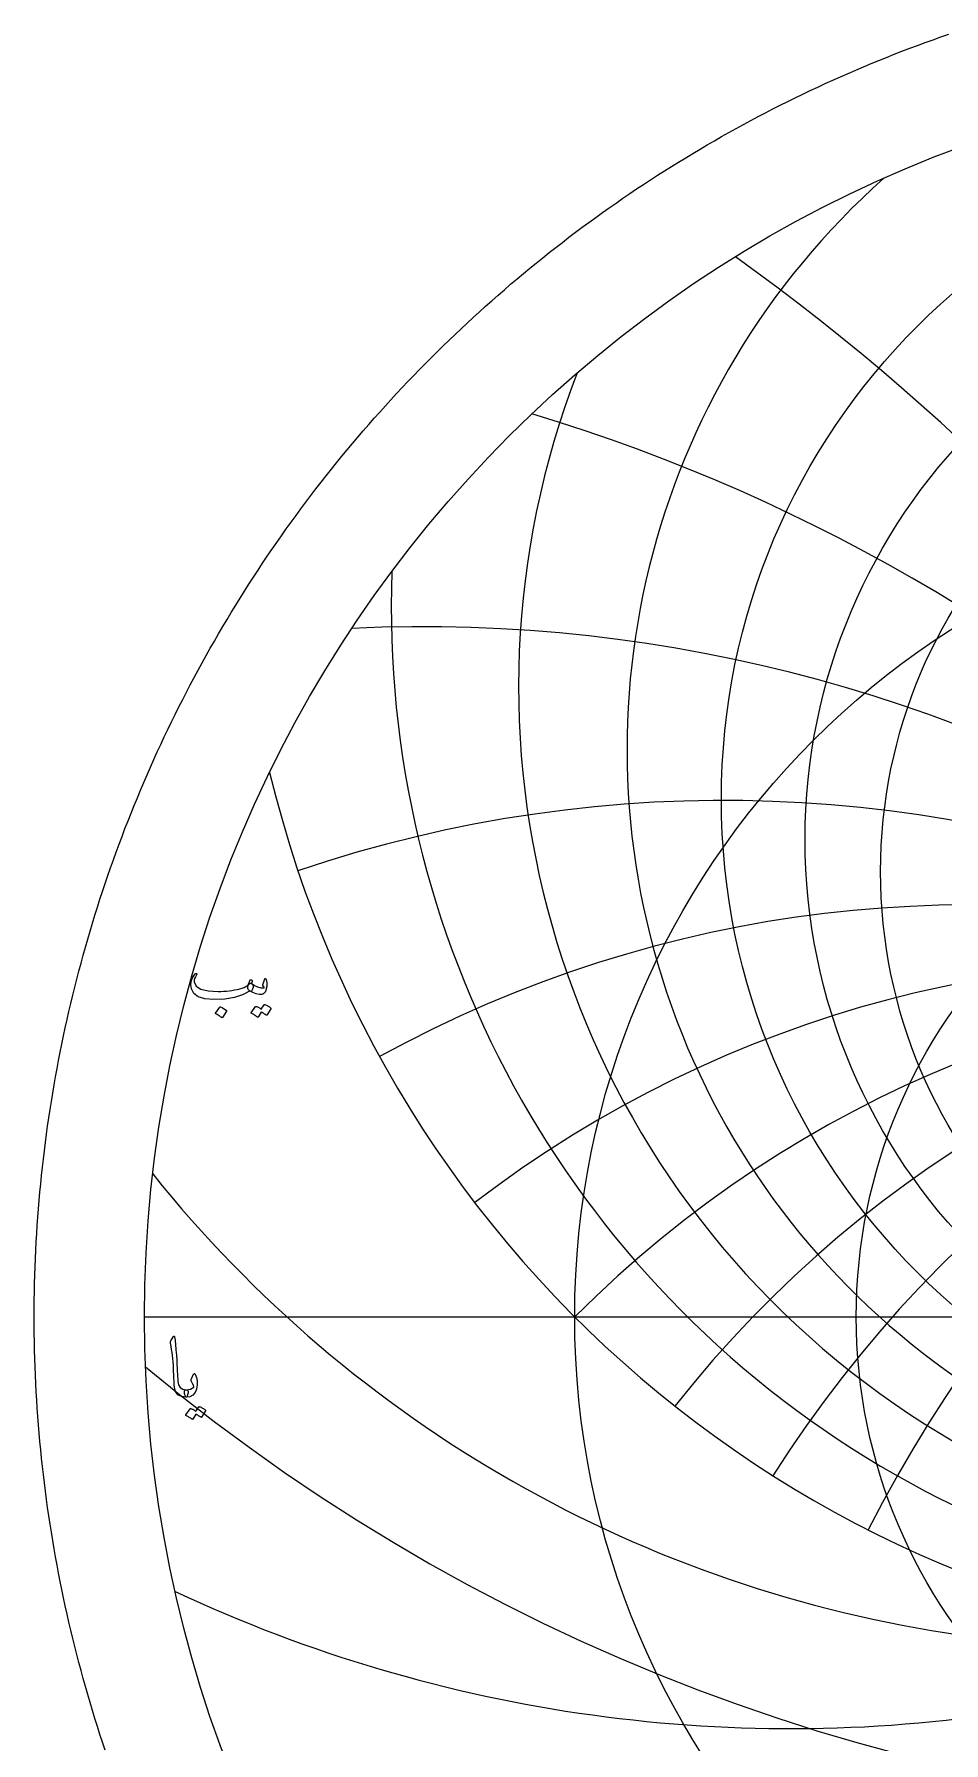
# Model space of a CAD drawing. Header units: millimetres. Extents: x -71 to 71, y -71 to 73.
# Drawn here: x -70.8 to -23.3, y -22.2 to 66.9 of the extents above; entities that cross this region are included whole.
import ezdxf

# ---------------------------------------------------------------- set-up
doc = ezdxf.new("R2010")
doc.units = ezdxf.units.MM
for name, color, linetype in [('CUT_OUTER', 1, 'Continuous'), ('ENGRAVE', 7, 'Continuous'), ('ENGRAVE_FINE', 8, 'Continuous'), ('TEXT', 5, 'Continuous')]:
    doc.layers.add(name, color=color, linetype=linetype)

msp = doc.modelspace()

# ---------------------------------------------------------------- linework, layer by layer
at = {"layer": 'CUT_OUTER'}
msp.add_lwpolyline([(-67.0535, -22.6088), (-67.191, -22.1969), (-67.3259, -21.7842), (-67.4583, -21.3707), (-67.5882, -20.9564), (-67.7155, -20.5413), (-67.8403, -20.1254), (-67.9625, -19.7087), (-68.0821, -19.2914), (-68.1992, -18.8733), (-68.3137, -18.4544), (-68.4257, -18.0349), (-68.535, -17.6147), (-68.6418, -17.1939), (-68.746, -16.7724), (-68.8477, -16.3502), (-68.9467, -15.9275), (-69.0431, -15.5042), (-69.137, -15.0802), (-69.2282, -14.6557), (-69.3168, -14.2307), (-69.4028, -13.8051), (-69.4862, -13.379), (-69.567, -12.9524), (-69.6452, -12.5253), (-69.7207, -12.0977), (-69.7936, -11.6697), (-69.8639, -11.2412), (-69.9316, -10.8123), (-69.9966, -10.383), (-70.059, -9.9533), (-70.1187, -9.5233), (-70.1759, -9.0928), (-70.2303, -8.6621), (-70.2822, -8.231), (-70.3313, -7.7996), (-70.3779, -7.3679), (-70.4218, -6.9359), (-70.463, -6.5037), (-70.5016, -6.0712), (-70.5375, -5.6385), (-70.5708, -5.2056), (-70.6014, -4.7725), (-70.6293, -4.3392), (-70.6546, -3.9058), (-70.6773, -3.4722), (-70.6972, -3.0384), (-70.7146, -2.6046), (-70.7292, -2.1706), (-70.7412, -1.7366), (-70.7505, -1.3025), (-70.7572, -0.8684), (-70.7612, -0.4342), (-70.7625, 0), (-70.7612, 0.4342), (-70.7572, 0.8684), (-70.7505, 1.3025), (-70.7412, 1.7366), (-70.7292, 2.1706), (-70.7146, 2.6046), (-70.6972, 3.0384), (-70.6773, 3.4722), (-70.6546, 3.9058), (-70.6293, 4.3392), (-70.6014, 4.7725), (-70.5708, 5.2056), (-70.5375, 5.6385), (-70.5016, 6.0712), (-70.463, 6.5037), (-70.4218, 6.9359), (-70.3779, 7.3679), (-70.3313, 7.7996), (-70.2822, 8.231), (-70.2303, 8.6621), (-70.1759, 9.0928), (-70.1187, 9.5233), (-70.059, 9.9533), (-69.9966, 10.383), (-69.9316, 10.8123), (-69.8639, 11.2412), (-69.7936, 11.6697), (-69.7207, 12.0977), (-69.6452, 12.5253), (-69.567, 12.9524), (-69.4862, 13.379), (-69.4028, 13.8051), (-69.3168, 14.2307), (-69.2282, 14.6557), (-69.137, 15.0802), (-69.0431, 15.5042), (-68.9467, 15.9275), (-68.8477, 16.3502), (-68.746, 16.7724), (-68.6418, 17.1939), (-68.535, 17.6147), (-68.4257, 18.0349), (-68.3137, 18.4544), (-68.1992, 18.8733), (-68.0821, 19.2914), (-67.9625, 19.7087), (-67.8403, 20.1254), (-67.7155, 20.5413), (-67.5882, 20.9564), (-67.4583, 21.3707), (-67.3259, 21.7842), (-67.191, 22.1969), (-67.0535, 22.6088), (-66.9135, 23.0198), (-66.771, 23.4299), (-66.626, 23.8392), (-66.4785, 24.2475), (-66.3285, 24.655), (-66.1759, 25.0615), (-66.0209, 25.4671), (-65.8634, 25.8717), (-65.7034, 26.2753), (-65.541, 26.678), (-65.376, 27.0796), (-65.2086, 27.4803), (-65.0388, 27.8799), (-64.8665, 28.2784), (-64.6918, 28.6759), (-64.5146, 29.0723), (-64.335, 29.4676), (-64.153, 29.8618), (-63.9685, 30.2549), (-63.7817, 30.6468), (-63.5925, 31.0376), (-63.4008, 31.4272), (-63.2068, 31.8156), (-63.0104, 32.2029), (-62.8116, 32.5889), (-62.6105, 32.9737), (-62.407, 33.3572), (-62.2011, 33.7395), (-61.9929, 34.1205), (-61.7824, 34.5003), (-61.5695, 34.8787), (-61.3544, 35.2558), (-61.1369, 35.6316), (-60.9171, 36.0061), (-60.695, 36.3792), (-60.4707, 36.7509), (-60.244, 37.1213), (-60.0151, 37.4902), (-59.784, 37.8578), (-59.5505, 38.2239), (-59.3149, 38.5886), (-59.077, 38.9518), (-58.8369, 39.3135), (-58.5945, 39.6738), (-58.35, 40.0326), (-58.1033, 40.3899), (-57.8543, 40.7456), (-57.6032, 41.0998), (-57.35, 41.4525), (-57.0946, 41.8036), (-56.837, 42.1532), (-56.5773, 42.5011), (-56.3154, 42.8475), (-56.0514, 43.1922), (-55.7854, 43.5353), (-55.5172, 43.8768), (-55.2469, 44.2166), (-54.9746, 44.5548), (-54.7002, 44.8913), (-54.4237, 45.226), (-54.1451, 45.5591), (-53.8646, 45.8905), (-53.582, 46.2201), (-53.2974, 46.548), (-53.0108, 46.8742), (-52.7222, 47.1986), (-52.4316, 47.5212), (-52.139, 47.842), (-51.8444, 48.161), (-51.548, 48.4782), (-51.2495, 48.7936), (-50.9492, 49.1072), (-50.6469, 49.4188), (-50.3427, 49.7287), (-50.0366, 50.0366), (-49.7287, 50.3427), (-49.4188, 50.6469), (-49.1072, 50.9492), (-48.7936, 51.2495), (-48.4782, 51.548), (-48.161, 51.8444), (-47.842, 52.139), (-47.5212, 52.4316), (-47.1986, 52.7222), (-46.8742, 53.0108), (-46.548, 53.2974), (-46.2201, 53.582), (-45.8905, 53.8646), (-45.5591, 54.1451), (-45.226, 54.4237), (-44.8913, 54.7002), (-44.5548, 54.9746), (-44.2166, 55.2469), (-43.8768, 55.5172), (-43.5353, 55.7854), (-43.1922, 56.0514), (-42.8475, 56.3154), (-42.5011, 56.5773), (-42.1532, 56.837), (-41.8036, 57.0946), (-41.4525, 57.35), (-41.0998, 57.6032), (-40.7456, 57.8543), (-40.3899, 58.1033), (-40.0326, 58.35), (-39.6738, 58.5945), (-39.3135, 58.8369), (-38.9518, 59.077), (-38.5886, 59.3149), (-38.2239, 59.5505), (-37.8578, 59.784), (-37.4902, 60.0151), (-37.1213, 60.244), (-36.7509, 60.4707), (-36.3792, 60.695), (-36.0061, 60.9171), (-35.6316, 61.1369), (-35.2558, 61.3544), (-34.8787, 61.5695), (-34.5003, 61.7824), (-34.1205, 61.9929), (-33.7395, 62.2011), (-33.3572, 62.407), (-32.9737, 62.6105), (-32.5889, 62.8116), (-32.2029, 63.0104), (-31.8156, 63.2068), (-31.4272, 63.4008), (-31.0376, 63.5925), (-30.6468, 63.7817), (-30.2549, 63.9685), (-29.8618, 64.153), (-29.4676, 64.335), (-29.0723, 64.5146), (-28.6759, 64.6918), (-28.2784, 64.8665), (-27.8799, 65.0388), (-27.4803, 65.2086), (-27.0796, 65.376), (-26.678, 65.541), (-26.2753, 65.7034), (-25.8717, 65.8634), (-25.4671, 66.0209), (-25.0615, 66.1759), (-24.655, 66.3285), (-24.2475, 66.4785), (-23.8392, 66.626), (-23.4299, 66.771), (-23.0198, 66.9135)], dxfattribs=at)
at = {"layer": 'ENGRAVE'}
msp.add_lwpolyline([(-65, 0), (65, 0)], dxfattribs=at)
for centre, radius in [((0, 0), 65), ((0, 26.9983), 34.8906), ((0, 24.9127), 30.5206), ((0, 23.2241), 26.5789), ((0, 0), 42.5483), ((0, 0), 27.8517)]:
    msp.add_circle(centre, radius, dxfattribs=at)
for centre, radius, start, end in [((0, 29.5942), 39.8157, 131.540817, 48.459183), ((0, 32.8635), 45.4736, 158.875932, 21.124068), ((0, 37.0484), 52.1226, 177.987161, 2.012839), ((0, 42.5236), 60.1549, 193.587078, 346.412922), ((0, -42.5731), 60.1899, 45.016667, 134.983333), ((0, -42.5731), 60.1899, 45.016667, 134.983333), ((-13.0688, 48.7733), 66.0302, 218.740683, 261.906834), ((-31.289, 54.1942), 75.6728, 244.889976, 279.422897)]:
    msp.add_arc(centre, radius, start, end, dxfattribs=at)
at = {"layer": 'ENGRAVE_FINE'}
for centre, radius, start, end in [((-104.252, -42.5731), 120.3798, 12.671638, 54.3922), ((-104.252, -42.5731), 120.3798, 12.671638, 54.3922), ((-71.7315, -42.5731), 93.6389, 17.153802, 73.277838), ((-71.7315, -42.5731), 93.6389, 17.153802, 73.277838), ((-50.5053, -42.5731), 78.5723, 21.873002, 92.678933), ((-50.5053, -42.5731), 78.5723, 21.873002, 92.678933), ((-34.7507, -42.5731), 69.5013, 26.909615, 108.663414), ((-34.7507, -42.5731), 69.5013, 26.909615, 108.663414), ((34.7507, -42.5731), 69.5013, 71.336586, 153.090385), ((34.7507, -42.5731), 69.5013, 71.336586, 153.090385), ((-21.9073, -42.5731), 64.0528, 32.360678, 118.765767), ((-21.9073, -42.5731), 64.0528, 32.360678, 118.765767), ((21.9073, -42.5731), 64.0528, 61.234233, 147.639322), ((21.9073, -42.5731), 64.0528, 61.234233, 147.639322), ((-10.6131, -42.5731), 61.1184, 38.346091, 127.435665), ((-10.6131, -42.5731), 61.1184, 38.346091, 127.435665), ((10.6131, -42.5731), 61.1184, 52.564335, 141.653909), ((10.6131, -42.5731), 61.1184, 52.564335, 141.653909), ((0, 75.5154), 101.5976, 230.263164, 309.736836)]:
    msp.add_arc(centre, radius, start, end, dxfattribs=at)
at = {"layer": 'TEXT'}
for points in [[(-59.4104, 17.3826), (-59.4061, 17.3804), (-59.4021, 17.3782), (-59.3984, 17.376), (-59.395, 17.3738), (-59.3915, 17.3714), (-59.3878, 17.3683), (-59.3838, 17.3648), (-59.3796, 17.3606), (-59.3441, 17.3188), (-59.3301, 17.2594), (-59.3375, 17.1824), (-59.3664, 17.0878), (-59.393, 17.0304), (-59.4203, 16.9943), (-59.448, 16.9798), (-59.4764, 16.9866), (-59.4907, 16.9935), (-59.5028, 16.9965), (-59.5127, 16.9957), (-59.5204, 16.991), (-59.8812, 16.7936), (-60.3124, 16.6544), (-60.814, 16.5736), (-61.386, 16.551), (-61.8485, 16.5906), (-62.1978, 16.6962), (-62.4337, 16.8678), (-62.5564, 17.1054), (-62.5753, 17.2176), (-62.5795, 17.3298), (-62.5687, 17.442), (-62.5432, 17.5542), (-62.5082, 17.6535), (-62.4651, 17.7445), (-62.4136, 17.8273), (-62.354, 17.9018), (-62.3427, 17.9112), (-62.3309, 17.9172), (-62.3185, 17.92), (-62.3056, 17.9194), (-62.2935, 17.9142), (-62.2836, 17.9073), (-62.2759, 17.8988), (-62.2704, 17.8886), (-62.2679, 17.8787), (-62.2693, 17.8666), (-62.2745, 17.8523), (-62.2836, 17.8358), (-62.3474, 17.7423), (-62.3892, 17.651), (-62.409, 17.5619), (-62.4068, 17.475), (-62.3023, 17.2572), (-62.0592, 17.101), (-61.6775, 17.0064), (-61.1572, 16.9734), (-61.0143, 16.9756), (-60.8717, 16.9822), (-60.7294, 16.9932), (-60.5874, 17.0086), (-60.4464, 17.0284), (-60.3074, 17.0526), (-60.1703, 17.0812), (-60.0352, 17.1142), (-59.904, 17.1516), (-59.7965, 17.189), (-59.7126, 17.2264), (-59.6524, 17.2638), (-59.6291, 17.2836), (-59.6078, 17.3078), (-59.5884, 17.3364), (-59.571, 17.3694), (-59.5546, 17.4063), (-59.5385, 17.4464), (-59.5227, 17.4899), (-59.5072, 17.5366), (-59.5011, 17.5509), (-59.4918, 17.563), (-59.4791, 17.5729), (-59.4632, 17.5806), (-59.4461, 17.5848), (-59.4302, 17.5839), (-59.4153, 17.5782), (-59.4016, 17.5674), (-59.3906, 17.5526), (-59.384, 17.5344), (-59.3818, 17.513), (-59.384, 17.4882)], [(-59.5424, 17.0306), (-59.5902, 17.076), (-59.615, 17.1329), (-59.6166, 17.2014), (-59.5952, 17.2814), (-59.5487, 17.3532), (-59.5061, 17.3969), (-59.4673, 17.4126), (-59.4324, 17.4002), (-59.2674, 17.2911), (-59.1024, 17.2143), (-58.9374, 17.1701), (-58.7724, 17.1582), (-58.7666, 17.1593), (-58.7625, 17.1626), (-58.76, 17.1681), (-58.7592, 17.1758), (-58.7633, 17.1904), (-58.7757, 17.2121), (-58.7963, 17.241), (-58.8252, 17.277), (-58.8307, 17.288), (-58.834, 17.299), (-58.8351, 17.31), (-58.834, 17.321), (-58.7284, 17.6246), (-58.7234, 17.6362), (-58.7174, 17.6444), (-58.7102, 17.6494), (-58.702, 17.651), (-58.6937, 17.6497), (-58.6866, 17.6455), (-58.6805, 17.6387), (-58.6756, 17.629), (-58.6426, 17.5303), (-58.6228, 17.4321), (-58.6162, 17.3345), (-58.6228, 17.2374), (-58.6442, 17.1167), (-58.6734, 17.0185), (-58.7102, 16.9429), (-58.7548, 16.8898), (-58.7886, 16.8607), (-58.8197, 16.8392), (-58.848, 16.8255), (-58.8736, 16.8194), (-59.021, 16.8161), (-59.1816, 16.8502), (-59.3554, 16.9217), (-59.5424, 17.0306)], [(-61.078, 16.1594), (-61.0725, 16.1649), (-61.0648, 16.1682), (-61.0549, 16.1693), (-61.0428, 16.1682), (-60.9572, 16.1336), (-60.8767, 16.0912), (-60.801, 16.0412), (-60.7304, 15.9834), (-60.7235, 15.9746), (-60.7205, 15.9658), (-60.7213, 15.957), (-60.726, 15.9482), (-60.9328, 15.6138), (-60.9405, 15.6059), (-60.9504, 15.6039), (-60.9625, 15.6081), (-60.9768, 15.6182), (-60.9891, 15.627), (-61.0087, 15.6402), (-61.0353, 15.6578), (-61.0692, 15.6798), (-61.1107, 15.7062), (-61.1605, 15.737), (-61.2185, 15.7722), (-61.2848, 15.8118), (-61.2936, 15.8184), (-61.298, 15.825), (-61.298, 15.8316), (-61.2936, 15.8382)], [(-58.7592, 16.2826), (-58.7537, 16.2881), (-58.746, 16.2914), (-58.7361, 16.2925), (-58.724, 16.2914), (-58.6806, 16.2752), (-58.6387, 16.2573), (-58.5981, 16.2378), (-58.559, 16.2166), (-58.5209, 16.1935), (-58.4836, 16.1682), (-58.4472, 16.1407), (-58.4116, 16.111), (-58.4047, 16.102), (-58.4017, 16.0923), (-58.4025, 16.0822), (-58.4072, 16.0714), (-58.6184, 15.737), (-58.6241, 15.7326), (-58.6327, 15.7326), (-58.6439, 15.737), (-58.658, 15.7458), (-58.6676, 15.754), (-58.6833, 15.7651), (-58.705, 15.7793), (-58.7328, 15.7964), (-58.7669, 15.8169), (-58.8076, 15.841), (-58.8549, 15.8686), (-58.9088, 15.8998), (-59.076, 15.6402), (-59.0837, 15.6323), (-59.0936, 15.6303), (-59.1057, 15.6345), (-59.12, 15.6446), (-59.1323, 15.6534), (-59.1519, 15.6666), (-59.1785, 15.6842), (-59.2124, 15.7062), (-59.2539, 15.7326), (-59.3037, 15.7634), (-59.3617, 15.7986), (-59.428, 15.8382), (-59.4348, 15.8448), (-59.4379, 15.8514), (-59.437, 15.858), (-59.4324, 15.8646), (-59.2168, 16.1858), (-59.2113, 16.1913), (-59.2036, 16.1946), (-59.1937, 16.1957), (-59.1816, 16.1946), (-59.1447, 16.1827), (-59.109, 16.1688), (-59.0743, 16.153), (-59.0408, 16.1352), (-59.0083, 16.1159), (-58.977, 16.0951), (-58.9467, 16.073), (-58.9176, 16.0494)], [(-63.4927, -1.0302), (-63.4841, -1.017), (-63.4762, -1.0082), (-63.4687, -1.0038), (-63.4619, -1.0038), (-63.4514, -1.0096), (-63.4421, -1.0269), (-63.4338, -1.0558), (-63.4267, -1.0962), (-63.3904, -1.4248), (-63.3607, -1.7287), (-63.3376, -2.0078), (-63.3211, -2.2622), (-63.3105, -2.4797), (-63.3007, -2.6747), (-63.2918, -2.8471), (-63.2837, -2.997), (-63.2766, -3.1243), (-63.271, -3.2291), (-63.2667, -3.3113), (-63.2639, -3.371), (-63.2248, -3.5497), (-63.1385, -3.6812), (-63.0048, -3.7653), (-62.8239, -3.8022), (-62.7735, -3.8154), (-62.7414, -3.8462), (-62.7273, -3.8946), (-62.7315, -3.9606), (-62.7521, -4.0645), (-62.7744, -4.1388), (-62.7983, -4.1833), (-62.8239, -4.1982), (-63.0785, -4.1646), (-63.2661, -4.064), (-63.3865, -3.8962), (-63.4399, -3.6614), (-63.4482, -3.5491), (-63.4558, -3.4364), (-63.4625, -3.3236), (-63.4685, -3.2104), (-63.4738, -3.097), (-63.4789, -2.9832), (-63.4837, -2.8693), (-63.4883, -2.755), (-63.4965, -2.5371), (-63.5081, -2.3408), (-63.5229, -2.1664), (-63.5411, -2.0136), (-63.5625, -1.8669), (-63.5873, -1.7105), (-63.6153, -1.5446), (-63.6467, -1.369), (-63.6508, -1.3374), (-63.65, -1.3085), (-63.6442, -1.2824), (-63.6335, -1.259)], [(-62.5599, -3.2698), (-62.4367, -2.997), (-62.4185, -2.967), (-62.3993, -2.9563), (-62.3789, -2.9648), (-62.3575, -2.9926), (-62.3179, -3.0758), (-62.2871, -3.1625), (-62.2651, -3.2529), (-62.2519, -3.3468), (-62.2477, -3.4448), (-62.253, -3.5475), (-62.2675, -3.6549), (-62.2915, -3.767), (-62.3643, -3.9556), (-62.4774, -4.0904), (-62.6305, -4.1712), (-62.8239, -4.1982), (-62.8461, -4.1842), (-62.869, -4.1421), (-62.8923, -4.072), (-62.9163, -3.9738), (-62.9231, -3.9213), (-62.9218, -3.8781), (-62.9121, -3.8443), (-62.8943, -3.8198), (-62.88, -3.8104), (-62.8635, -3.8044), (-62.8448, -3.8016), (-62.8239, -3.8022), (-62.702, -3.7983), (-62.5962, -3.7736), (-62.5062, -3.7279), (-62.4323, -3.6614), (-62.429, -3.6562), (-62.4279, -3.6493), (-62.429, -3.6408), (-62.4323, -3.6306), (-62.4496, -3.5684), (-62.4752, -3.5052), (-62.509, -3.4408), (-62.5511, -3.3754), (-62.5648, -3.3506), (-62.5709, -3.3248), (-62.5692, -3.2978), (-62.5599, -3.2698)], [(-62.1683, -4.6954), (-62.1628, -4.6899), (-62.1551, -4.6866), (-62.1452, -4.6855), (-62.1331, -4.6866), (-62.0897, -4.7028), (-62.0478, -4.7207), (-62.0072, -4.7402), (-61.9681, -4.7614), (-61.93, -4.7845), (-61.8927, -4.8098), (-61.8563, -4.8373), (-61.8207, -4.867), (-61.8138, -4.8761), (-61.8108, -4.8857), (-61.8116, -4.8959), (-61.8163, -4.9066), (-62.0275, -5.241), (-62.0332, -5.2454), (-62.0418, -5.2454), (-62.053, -5.241), (-62.0671, -5.2322), (-62.0767, -5.2241), (-62.0924, -5.2129), (-62.1141, -5.1988), (-62.1419, -5.1816), (-62.176, -5.1611), (-62.2167, -5.137), (-62.264, -5.1094), (-62.3179, -5.0782), (-62.4851, -5.3378), (-62.4928, -5.3458), (-62.5027, -5.3477), (-62.5148, -5.3436), (-62.5291, -5.3334), (-62.5414, -5.3246), (-62.561, -5.3114), (-62.5876, -5.2938), (-62.6215, -5.2718), (-62.663, -5.2454), (-62.7128, -5.2146), (-62.7708, -5.1794), (-62.8371, -5.1398), (-62.8439, -5.1332), (-62.847, -5.1266), (-62.8461, -5.12), (-62.8415, -5.1134), (-62.6259, -4.7922), (-62.6204, -4.7867), (-62.6127, -4.7834), (-62.6028, -4.7823), (-62.5907, -4.7834), (-62.5538, -4.7954), (-62.5181, -4.8092), (-62.4834, -4.8251), (-62.4499, -4.8428), (-62.4174, -4.8622), (-62.3861, -4.8829), (-62.3558, -4.9051), (-62.3267, -4.9286)]]:
    msp.add_lwpolyline(points, close=True, dxfattribs=at)

doc.saveas('drawing.dxf')
